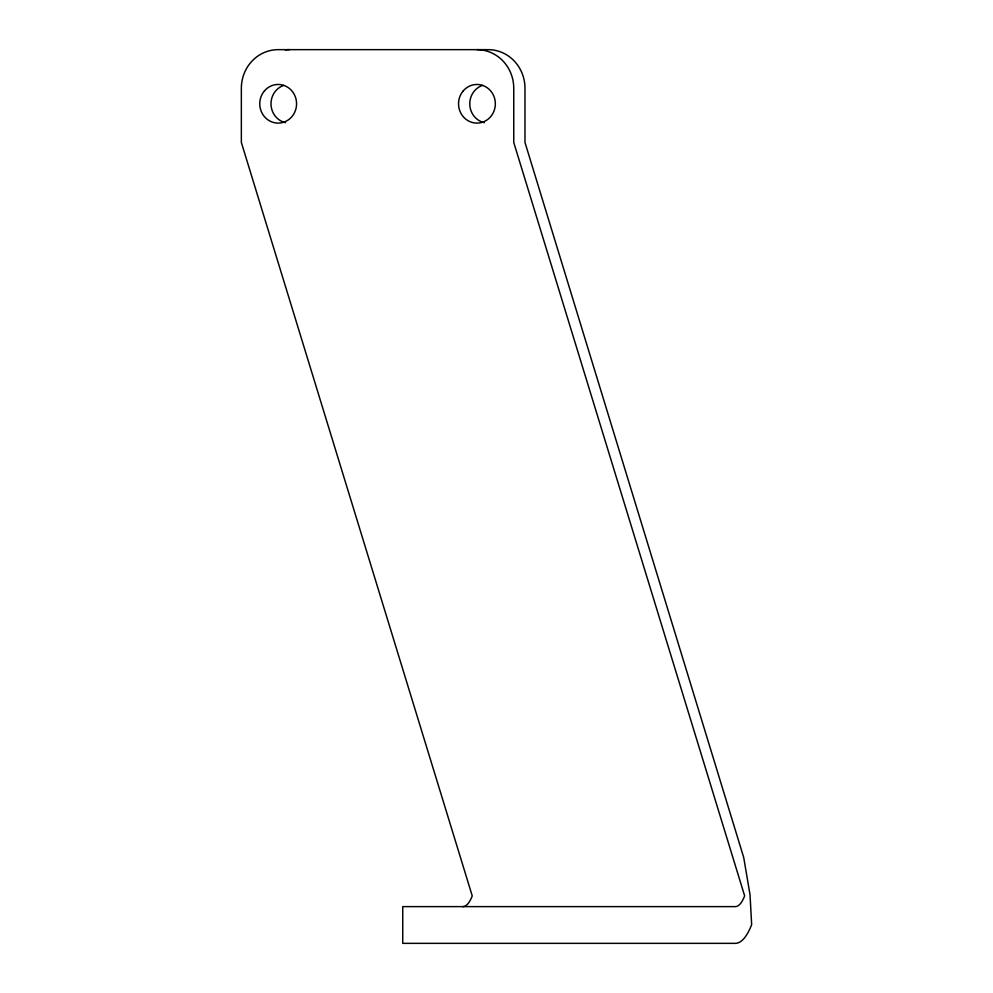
<?xml version="1.0" encoding="UTF-8"?>
<svg xmlns="http://www.w3.org/2000/svg" width="993" height="993" viewBox="0 0 993 993"><rect width="100%" height="100%" fill="white"/><g stroke="black" fill="none" stroke-linecap="round" stroke-linejoin="round"><path stroke-width="1.49" d="M462.862 906.621A49.104 15.019 -90 0 0 472.234 895.885L241.349 142.446L241.349 88.315A38.665 36.815 -90 0 1 278.164 49.65L488.171 49.65A38.665 36.815 -90 0 1 524.987 88.315L524.987 142.446L743.72 857.518L750.025 894.73L751.651 924.595A85.832 26.252 -90 0 1 735.267 943.35L402.736 943.35L402.736 906.621L735.267 906.621A49.104 15.019 -90 0 0 744.638 895.885L513.753 142.446L513.753 88.315A38.665 36.815 -90 0 0 476.938 49.65M285.276 49.898A38.665 36.815 -90 0 1 289.397 49.65M484.286 122.673A19.326 18.408 90 0 1 469.788 104.724A19.326 18.408 90 0 1 482.548 85.373M285.512 122.673A19.326 18.408 -90 0 1 271.015 104.724A19.326 18.408 -90 0 1 283.762 85.373M463.309 90.797A19.326 18.408 90 0 0 473.053 122.673A19.326 18.408 90 0 0 494.464 97.873A19.326 18.408 90 0 0 463.309 90.797M264.523 90.797A19.326 18.408 90 0 0 274.279 122.673A19.326 18.408 90 0 0 295.691 97.873A19.326 18.408 90 0 0 264.523 90.797"/></g></svg>
